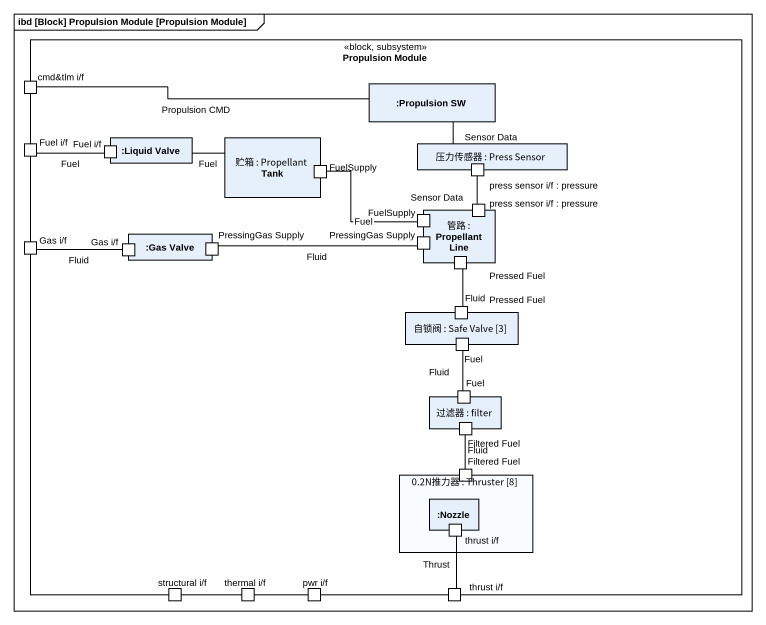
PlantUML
@startuml
mainframe ibd [Block] Propulsion Module [Propulsion Module]
rectangle "Propulsion Module" as Propulsion_Module <<block, subsystem>> {
  port "cmd&tlm i/f" as cmd_tlm_i_f
  rectangle ":Propulsion SW" as Propulsion_SW
  port "Fuel i/f" as Fuel_i_f
  rectangle ":Liquid Valve" as Liquid_Valve {
    port "Fuel i/f" as Fuel_i_f_2
  }
  rectangle "贮箱 : Propellant Tank" as 贮箱 {
    port FuelSupply
  }
  rectangle "压力传感器 : Press Sensor" as 压力传感器 {
    port "press sensor i/f : pressure" as press_sensor_i_f_pressure
  }
  port "Gas i/f" as Gas_i_f
  rectangle ":Gas Valve" as Gas_Valve {
    port "Gas i/f" as Gas_i_f_2
    port "PressingGas Supply" as PressingGas_Supply
  }
  rectangle "管路 : Propellant Line" as 管路 {
    port "press sensor i/f : pressure" as press_sensor_i_f_pressure_2
    port "PressingGas Supply" as PressingGas_Supply_2
    port "FuelSupply" as FuelSupply_2
    port "Pressed Fuel" as Pressed_Fuel
  }
  rectangle "自锁阀 : Safe Valve [3]" as 自锁阀 {
    port "Pressed Fuel" as Pressed_Fuel_2
    port Fuel
  }
  rectangle "过滤器 : filter" as 过滤器 {
    port "Fuel" as Fuel_2
    port "Filtered Fuel" as Filtered_Fuel
  }
  rectangle "0.2N推力器 : Thruster [8]" as p0_2N推力器 {
    port "Filtered Fuel" as Filtered_Fuel_2
    rectangle ":Nozzle" as Nozzle {
      port "thrust i/f" as thrust_i_f
    }
  }
  port "structural i/f" as structural_i_f
  port "thermal i/f" as thermal_i_f
  port "pwr i/f" as pwr_i_f
  port "thrust i/f" as thrust_i_f_2
}
Propulsion_SW -left- cmd_tlm_i_f : Propulsion CMD
Propulsion_SW -- 压力传感器 : Sensor Data
Fuel_i_f -right- Fuel_i_f_2 : Fuel
Liquid_Valve -right- 贮箱 : Fuel
FuelSupply -right- FuelSupply_2 : Fuel
press_sensor_i_f_pressure_2 -up- press_sensor_i_f_pressure : Sensor Data
Gas_i_f -right- Gas_i_f_2 : Fluid
PressingGas_Supply -right- PressingGas_Supply_2 : Fluid
Pressed_Fuel -- Pressed_Fuel_2 : Fluid
Fuel -- Fuel_2 : Fluid
Filtered_Fuel -- Filtered_Fuel_2 : Fluid
thrust_i_f -- thrust_i_f_2 : Thrust
@enduml
